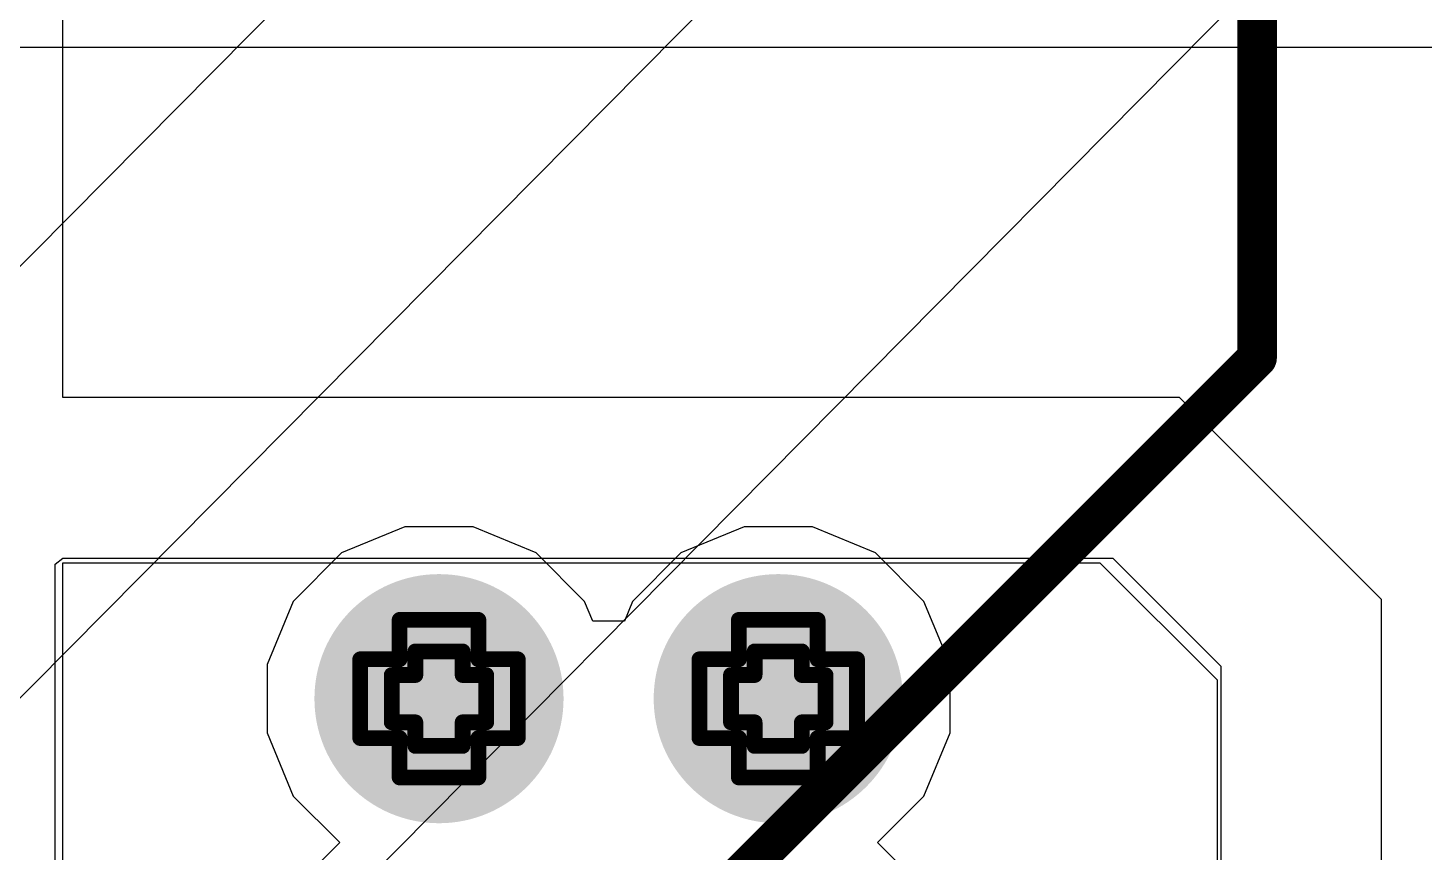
# Model space of a CAD drawing. Header units: inches. Extents: x -3 to 5259, y -3 to 5282.
# Drawn here: x 109.738 to 114.239, y 83.283 to 85.94 of the extents above; entities that cross this region are included whole.
import ezdxf

# ---------------------------------------------------------------- set-up
doc = ezdxf.new("R2010")
doc.units = ezdxf.units.IN
for name, color, linetype in [('Bottom Layer', 5, 'Continuous'), ('Bottom Solder', 6, 'Continuous'), ('Drill Drawing', 1, 'Continuous'), ('Layer 1', 16, 'Continuous'), ('Layer 2', 76, 'Continuous'), ('Top Layer', 1, 'Continuous'), ('Top Overlay', 2, 'Continuous'), ('Top Solder', 216, 'Continuous'), ('Via Holes', 16, 'Continuous')]:
    doc.layers.add(name, color=color, linetype=linetype)

# ---------------------------------------------------------------- blocks, each defined once
blk = doc.blocks.new('13_WQFN_HR__3_2__26')
at = {"layer": 'Top Solder'}
for p in [(-0.5467, -0.9227), (0.7533, 1.8024), (1.1783, -0.9227)]:
    blk.add_line(p, (5227.2803, 5276.701), dxfattribs=at)
blk = doc.blocks.new('SVZ1VM221FBRE00RAXXX_226')
at = {"layer": 'Top Overlay'}
for points in [[(-2.465, 4.2262, 0.127, 0.127, 0), (-4.2012, 2.49, 0.127, 0.127, 0)], [(-4.2012, 2.49, 0.127, 0.127, 0), (-4.2012, 0.7824, 0.127, 0.127, 0)]]:
    blk.add_lwpolyline(points, format="xyseb", dxfattribs=at)
blk.add_lwpolyline([(-4.233, 2.49, 0.0635, 0.0635, 1), (-4.1695, 2.49, 0.0635, 0.0635, 1)], format="xyseb", close=True, dxfattribs=at)
blk.add_lwpolyline([(-4.233, 2.49, 0.0635, 0.0635, 1), (-4.1695, 2.49, 0.0635, 0.0635, 1)], format="xyseb", close=True, dxfattribs=at)

msp = doc.modelspace()

# ---------------------------------------------------------------- hatches: boundary and pattern name
at = {"layer": 'Bottom Layer'}
h = msp.add_hatch(color=5, dxfattribs=at)
edge = h.paths.add_edge_path()
edge.add_arc((111.0632, 83.7773), 0.3, 0, 360)
h = msp.add_hatch(color=5, dxfattribs=at)
edge = h.paths.add_edge_path()
edge.add_arc((112.157, 83.7773), 0.3, 0, 360)
at = {"layer": 'Bottom Solder'}
h = msp.add_hatch(color=6, dxfattribs=at)
edge = h.paths.add_edge_path()
edge.add_arc((111.0632, 83.7773), 0.4016, 0, 360)
h = msp.add_hatch(color=6, dxfattribs=at)
edge = h.paths.add_edge_path()
edge.add_arc((112.157, 83.7773), 0.4016, 0, 360)
at = {"layer": 'Layer 1'}
h = msp.add_hatch(color=16, dxfattribs=at)
edge = h.paths.add_edge_path()
edge.add_arc((111.0632, 83.7773), 0.3, 0, 360)
h = msp.add_hatch(color=16, dxfattribs=at)
edge = h.paths.add_edge_path()
edge.add_arc((112.157, 83.7773), 0.3, 0, 360)
at = {"layer": 'Layer 2'}
h = msp.add_hatch(color=76, dxfattribs=at)
edge = h.paths.add_edge_path()
edge.add_arc((111.0632, 83.7773), 0.3, 0, 360)
h = msp.add_hatch(color=76, dxfattribs=at)
edge = h.paths.add_edge_path()
edge.add_arc((112.157, 83.7773), 0.3, 0, 360)
at = {"layer": 'Top Layer'}
h = msp.add_hatch(color=1, dxfattribs=at)
edge = h.paths.add_edge_path()
edge.add_arc((111.0632, 83.7773), 0.3, 0, 360)
h = msp.add_hatch(color=1, dxfattribs=at)
edge = h.paths.add_edge_path()
edge.add_arc((112.157, 83.7773), 0.3, 0, 360)
at = {"layer": 'Top Solder'}
h = msp.add_hatch(color=216, dxfattribs=at)
edge = h.paths.add_edge_path()
edge.add_arc((111.0632, 83.7773), 0.4016, 0, 360)
h = msp.add_hatch(color=216, dxfattribs=at)
edge = h.paths.add_edge_path()
edge.add_arc((112.157, 83.7773), 0.4016, 0, 360)
at = {"layer": 'Via Holes'}
h = msp.add_hatch(color=7, dxfattribs=at)
edge = h.paths.add_edge_path()
edge.add_arc((111.0632, 83.7773), 0.15, 0, 360)
h = msp.add_hatch(color=7, dxfattribs=at)
edge = h.paths.add_edge_path()
edge.add_arc((112.157, 83.7773), 0.15, 0, 360)

# ---------------------------------------------------------------- linework, layer by layer
at = {"layer": 'Drill Drawing'}
for points in [[(110.9362, 83.9043, 0.0508, 0.0508, 0), (110.9362, 84.0313, 0.0508, 0.0508, 0)], [(110.9362, 84.0313, 0.0508, 0.0508, 0), (111.1902, 84.0313, 0.0508, 0.0508, 0)], [(111.1902, 83.9043, 0.0508, 0.0508, 0), (111.1902, 84.0313, 0.0508, 0.0508, 0)], [(112.03, 83.9043, 0.0508, 0.0508, 0), (112.03, 84.0313, 0.0508, 0.0508, 0)], [(112.03, 84.0313, 0.0508, 0.0508, 0), (112.284, 84.0313, 0.0508, 0.0508, 0)], [(112.284, 83.9043, 0.0508, 0.0508, 0), (112.284, 84.0313, 0.0508, 0.0508, 0)], [(110.987, 83.8535, 0.0508, 0.0508, 0), (110.987, 83.9297, 0.0508, 0.0508, 0)], [(110.987, 83.9297, 0.0508, 0.0508, 0), (111.1394, 83.9297, 0.0508, 0.0508, 0)], [(111.1394, 83.8535, 0.0508, 0.0508, 0), (111.1394, 83.9297, 0.0508, 0.0508, 0)], [(112.0808, 83.8535, 0.0508, 0.0508, 0), (112.0808, 83.9297, 0.0508, 0.0508, 0)], [(112.0808, 83.9297, 0.0508, 0.0508, 0), (112.2332, 83.9297, 0.0508, 0.0508, 0)], [(112.2332, 83.8535, 0.0508, 0.0508, 0), (112.2332, 83.9297, 0.0508, 0.0508, 0)], [(110.8092, 83.6503, 0.0508, 0.0508, 0), (110.8092, 83.9043, 0.0508, 0.0508, 0)], [(110.8092, 83.9043, 0.0508, 0.0508, 0), (110.9362, 83.9043, 0.0508, 0.0508, 0)], [(111.1902, 83.9043, 0.0508, 0.0508, 0), (111.3172, 83.9043, 0.0508, 0.0508, 0)], [(111.3172, 83.6503, 0.0508, 0.0508, 0), (111.3172, 83.9043, 0.0508, 0.0508, 0)], [(111.903, 83.6503, 0.0508, 0.0508, 0), (111.903, 83.9043, 0.0508, 0.0508, 0)], [(111.903, 83.9043, 0.0508, 0.0508, 0), (112.03, 83.9043, 0.0508, 0.0508, 0)], [(112.284, 83.9043, 0.0508, 0.0508, 0), (112.411, 83.9043, 0.0508, 0.0508, 0)], [(112.411, 83.6503, 0.0508, 0.0508, 0), (112.411, 83.9043, 0.0508, 0.0508, 0)], [(110.9108, 83.7011, 0.0508, 0.0508, 0), (110.9108, 83.8535, 0.0508, 0.0508, 0)], [(110.9108, 83.8535, 0.0508, 0.0508, 0), (110.987, 83.8535, 0.0508, 0.0508, 0)], [(111.1394, 83.8535, 0.0508, 0.0508, 0), (111.2156, 83.8535, 0.0508, 0.0508, 0)], [(111.2156, 83.7011, 0.0508, 0.0508, 0), (111.2156, 83.8535, 0.0508, 0.0508, 0)], [(112.0046, 83.7011, 0.0508, 0.0508, 0), (112.0046, 83.8535, 0.0508, 0.0508, 0)], [(112.0046, 83.8535, 0.0508, 0.0508, 0), (112.0808, 83.8535, 0.0508, 0.0508, 0)], [(112.2332, 83.8535, 0.0508, 0.0508, 0), (112.3094, 83.8535, 0.0508, 0.0508, 0)], [(112.3094, 83.7011, 0.0508, 0.0508, 0), (112.3094, 83.8535, 0.0508, 0.0508, 0)], [(110.9108, 83.7011, 0.0508, 0.0508, 0), (110.987, 83.7011, 0.0508, 0.0508, 0)], [(110.987, 83.6249, 0.0508, 0.0508, 0), (110.987, 83.7011, 0.0508, 0.0508, 0)], [(111.1394, 83.7011, 0.0508, 0.0508, 0), (111.2156, 83.7011, 0.0508, 0.0508, 0)], [(111.1394, 83.6249, 0.0508, 0.0508, 0), (111.1394, 83.7011, 0.0508, 0.0508, 0)], [(112.0046, 83.7011, 0.0508, 0.0508, 0), (112.0808, 83.7011, 0.0508, 0.0508, 0)], [(112.0808, 83.6249, 0.0508, 0.0508, 0), (112.0808, 83.7011, 0.0508, 0.0508, 0)], [(112.2332, 83.7011, 0.0508, 0.0508, 0), (112.3094, 83.7011, 0.0508, 0.0508, 0)], [(112.2332, 83.6249, 0.0508, 0.0508, 0), (112.2332, 83.7011, 0.0508, 0.0508, 0)], [(110.8092, 83.6503, 0.0508, 0.0508, 0), (110.9362, 83.6503, 0.0508, 0.0508, 0)], [(110.9362, 83.5233, 0.0508, 0.0508, 0), (110.9362, 83.6503, 0.0508, 0.0508, 0)], [(110.987, 83.6249, 0.0508, 0.0508, 0), (111.1394, 83.6249, 0.0508, 0.0508, 0)], [(111.1902, 83.6503, 0.0508, 0.0508, 0), (111.3172, 83.6503, 0.0508, 0.0508, 0)], [(111.1902, 83.5233, 0.0508, 0.0508, 0), (111.1902, 83.6503, 0.0508, 0.0508, 0)], [(111.903, 83.6503, 0.0508, 0.0508, 0), (112.03, 83.6503, 0.0508, 0.0508, 0)], [(112.03, 83.5233, 0.0508, 0.0508, 0), (112.03, 83.6503, 0.0508, 0.0508, 0)], [(112.0808, 83.6249, 0.0508, 0.0508, 0), (112.2332, 83.6249, 0.0508, 0.0508, 0)], [(112.284, 83.6503, 0.0508, 0.0508, 0), (112.411, 83.6503, 0.0508, 0.0508, 0)], [(112.284, 83.5233, 0.0508, 0.0508, 0), (112.284, 83.6503, 0.0508, 0.0508, 0)], [(110.9362, 83.5233, 0.0508, 0.0508, 0), (111.1902, 83.5233, 0.0508, 0.0508, 0)], [(112.03, 83.5233, 0.0508, 0.0508, 0), (112.284, 83.5233, 0.0508, 0.0508, 0)]]:
    msp.add_lwpolyline(points, format="xyseb", dxfattribs=at)
for points in [[(110.9235, 84.0313, 0.0254, 0.0254, 1), (110.9489, 84.0313, 0.0254, 0.0254, 1)], [(110.9235, 84.0313, 0.0254, 0.0254, 1), (110.9489, 84.0313, 0.0254, 0.0254, 1)], [(111.1775, 84.0313, 0.0254, 0.0254, 1), (111.2029, 84.0313, 0.0254, 0.0254, 1)], [(111.1775, 84.0313, 0.0254, 0.0254, 1), (111.2029, 84.0313, 0.0254, 0.0254, 1)], [(112.0173, 84.0313, 0.0254, 0.0254, 1), (112.0427, 84.0313, 0.0254, 0.0254, 1)], [(112.0173, 84.0313, 0.0254, 0.0254, 1), (112.0427, 84.0313, 0.0254, 0.0254, 1)], [(112.2713, 84.0313, 0.0254, 0.0254, 1), (112.2967, 84.0313, 0.0254, 0.0254, 1)], [(112.2713, 84.0313, 0.0254, 0.0254, 1), (112.2967, 84.0313, 0.0254, 0.0254, 1)], [(110.9743, 83.9297, 0.0254, 0.0254, 1), (110.9997, 83.9297, 0.0254, 0.0254, 1)], [(110.9743, 83.9297, 0.0254, 0.0254, 1), (110.9997, 83.9297, 0.0254, 0.0254, 1)], [(111.1267, 83.9297, 0.0254, 0.0254, 1), (111.1521, 83.9297, 0.0254, 0.0254, 1)], [(111.1267, 83.9297, 0.0254, 0.0254, 1), (111.1521, 83.9297, 0.0254, 0.0254, 1)], [(112.0681, 83.9297, 0.0254, 0.0254, 1), (112.0935, 83.9297, 0.0254, 0.0254, 1)], [(112.0681, 83.9297, 0.0254, 0.0254, 1), (112.0935, 83.9297, 0.0254, 0.0254, 1)], [(112.2205, 83.9297, 0.0254, 0.0254, 1), (112.2459, 83.9297, 0.0254, 0.0254, 1)], [(112.2205, 83.9297, 0.0254, 0.0254, 1), (112.2459, 83.9297, 0.0254, 0.0254, 1)], [(110.7965, 83.9043, 0.0254, 0.0254, 1), (110.8219, 83.9043, 0.0254, 0.0254, 1)], [(110.7965, 83.9043, 0.0254, 0.0254, 1), (110.8219, 83.9043, 0.0254, 0.0254, 1)], [(110.9235, 83.9043, 0.0254, 0.0254, 1), (110.9489, 83.9043, 0.0254, 0.0254, 1)], [(110.9235, 83.9043, 0.0254, 0.0254, 1), (110.9489, 83.9043, 0.0254, 0.0254, 1)], [(111.1775, 83.9043, 0.0254, 0.0254, 1), (111.2029, 83.9043, 0.0254, 0.0254, 1)], [(111.1775, 83.9043, 0.0254, 0.0254, 1), (111.2029, 83.9043, 0.0254, 0.0254, 1)], [(111.3045, 83.9043, 0.0254, 0.0254, 1), (111.3299, 83.9043, 0.0254, 0.0254, 1)], [(111.3045, 83.9043, 0.0254, 0.0254, 1), (111.3299, 83.9043, 0.0254, 0.0254, 1)], [(111.8903, 83.9043, 0.0254, 0.0254, 1), (111.9157, 83.9043, 0.0254, 0.0254, 1)], [(111.8903, 83.9043, 0.0254, 0.0254, 1), (111.9157, 83.9043, 0.0254, 0.0254, 1)], [(112.0173, 83.9043, 0.0254, 0.0254, 1), (112.0427, 83.9043, 0.0254, 0.0254, 1)], [(112.0173, 83.9043, 0.0254, 0.0254, 1), (112.0427, 83.9043, 0.0254, 0.0254, 1)], [(112.2713, 83.9043, 0.0254, 0.0254, 1), (112.2967, 83.9043, 0.0254, 0.0254, 1)], [(112.2713, 83.9043, 0.0254, 0.0254, 1), (112.2967, 83.9043, 0.0254, 0.0254, 1)], [(112.3983, 83.9043, 0.0254, 0.0254, 1), (112.4237, 83.9043, 0.0254, 0.0254, 1)], [(112.3983, 83.9043, 0.0254, 0.0254, 1), (112.4237, 83.9043, 0.0254, 0.0254, 1)], [(110.8981, 83.8535, 0.0254, 0.0254, 1), (110.9235, 83.8535, 0.0254, 0.0254, 1)], [(110.8981, 83.8535, 0.0254, 0.0254, 1), (110.9235, 83.8535, 0.0254, 0.0254, 1)], [(110.9743, 83.8535, 0.0254, 0.0254, 1), (110.9997, 83.8535, 0.0254, 0.0254, 1)], [(110.9743, 83.8535, 0.0254, 0.0254, 1), (110.9997, 83.8535, 0.0254, 0.0254, 1)], [(111.1267, 83.8535, 0.0254, 0.0254, 1), (111.1521, 83.8535, 0.0254, 0.0254, 1)], [(111.1267, 83.8535, 0.0254, 0.0254, 1), (111.1521, 83.8535, 0.0254, 0.0254, 1)], [(111.2029, 83.8535, 0.0254, 0.0254, 1), (111.2283, 83.8535, 0.0254, 0.0254, 1)], [(111.2029, 83.8535, 0.0254, 0.0254, 1), (111.2283, 83.8535, 0.0254, 0.0254, 1)], [(111.9919, 83.8535, 0.0254, 0.0254, 1), (112.0173, 83.8535, 0.0254, 0.0254, 1)], [(111.9919, 83.8535, 0.0254, 0.0254, 1), (112.0173, 83.8535, 0.0254, 0.0254, 1)], [(112.0681, 83.8535, 0.0254, 0.0254, 1), (112.0935, 83.8535, 0.0254, 0.0254, 1)], [(112.0681, 83.8535, 0.0254, 0.0254, 1), (112.0935, 83.8535, 0.0254, 0.0254, 1)], [(112.2205, 83.8535, 0.0254, 0.0254, 1), (112.2459, 83.8535, 0.0254, 0.0254, 1)], [(112.2205, 83.8535, 0.0254, 0.0254, 1), (112.2459, 83.8535, 0.0254, 0.0254, 1)], [(112.2967, 83.8535, 0.0254, 0.0254, 1), (112.3221, 83.8535, 0.0254, 0.0254, 1)], [(112.2967, 83.8535, 0.0254, 0.0254, 1), (112.3221, 83.8535, 0.0254, 0.0254, 1)], [(110.8981, 83.7011, 0.0254, 0.0254, 1), (110.9235, 83.7011, 0.0254, 0.0254, 1)], [(110.8981, 83.7011, 0.0254, 0.0254, 1), (110.9235, 83.7011, 0.0254, 0.0254, 1)], [(110.9743, 83.7011, 0.0254, 0.0254, 1), (110.9997, 83.7011, 0.0254, 0.0254, 1)], [(110.9743, 83.7011, 0.0254, 0.0254, 1), (110.9997, 83.7011, 0.0254, 0.0254, 1)], [(111.1267, 83.7011, 0.0254, 0.0254, 1), (111.1521, 83.7011, 0.0254, 0.0254, 1)], [(111.1267, 83.7011, 0.0254, 0.0254, 1), (111.1521, 83.7011, 0.0254, 0.0254, 1)], [(111.2029, 83.7011, 0.0254, 0.0254, 1), (111.2283, 83.7011, 0.0254, 0.0254, 1)], [(111.2029, 83.7011, 0.0254, 0.0254, 1), (111.2283, 83.7011, 0.0254, 0.0254, 1)], [(111.9919, 83.7011, 0.0254, 0.0254, 1), (112.0173, 83.7011, 0.0254, 0.0254, 1)], [(111.9919, 83.7011, 0.0254, 0.0254, 1), (112.0173, 83.7011, 0.0254, 0.0254, 1)], [(112.0681, 83.7011, 0.0254, 0.0254, 1), (112.0935, 83.7011, 0.0254, 0.0254, 1)], [(112.0681, 83.7011, 0.0254, 0.0254, 1), (112.0935, 83.7011, 0.0254, 0.0254, 1)], [(112.2205, 83.7011, 0.0254, 0.0254, 1), (112.2459, 83.7011, 0.0254, 0.0254, 1)], [(112.2205, 83.7011, 0.0254, 0.0254, 1), (112.2459, 83.7011, 0.0254, 0.0254, 1)], [(112.2967, 83.7011, 0.0254, 0.0254, 1), (112.3221, 83.7011, 0.0254, 0.0254, 1)], [(112.2967, 83.7011, 0.0254, 0.0254, 1), (112.3221, 83.7011, 0.0254, 0.0254, 1)], [(110.7965, 83.6503, 0.0254, 0.0254, 1), (110.8219, 83.6503, 0.0254, 0.0254, 1)], [(110.7965, 83.6503, 0.0254, 0.0254, 1), (110.8219, 83.6503, 0.0254, 0.0254, 1)], [(110.9235, 83.6503, 0.0254, 0.0254, 1), (110.9489, 83.6503, 0.0254, 0.0254, 1)], [(110.9235, 83.6503, 0.0254, 0.0254, 1), (110.9489, 83.6503, 0.0254, 0.0254, 1)], [(110.9743, 83.6249, 0.0254, 0.0254, 1), (110.9997, 83.6249, 0.0254, 0.0254, 1)], [(110.9743, 83.6249, 0.0254, 0.0254, 1), (110.9997, 83.6249, 0.0254, 0.0254, 1)], [(111.1267, 83.6249, 0.0254, 0.0254, 1), (111.1521, 83.6249, 0.0254, 0.0254, 1)], [(111.1267, 83.6249, 0.0254, 0.0254, 1), (111.1521, 83.6249, 0.0254, 0.0254, 1)], [(111.1775, 83.6503, 0.0254, 0.0254, 1), (111.2029, 83.6503, 0.0254, 0.0254, 1)], [(111.1775, 83.6503, 0.0254, 0.0254, 1), (111.2029, 83.6503, 0.0254, 0.0254, 1)], [(111.3045, 83.6503, 0.0254, 0.0254, 1), (111.3299, 83.6503, 0.0254, 0.0254, 1)], [(111.3045, 83.6503, 0.0254, 0.0254, 1), (111.3299, 83.6503, 0.0254, 0.0254, 1)], [(111.8903, 83.6503, 0.0254, 0.0254, 1), (111.9157, 83.6503, 0.0254, 0.0254, 1)], [(111.8903, 83.6503, 0.0254, 0.0254, 1), (111.9157, 83.6503, 0.0254, 0.0254, 1)], [(112.0173, 83.6503, 0.0254, 0.0254, 1), (112.0427, 83.6503, 0.0254, 0.0254, 1)], [(112.0173, 83.6503, 0.0254, 0.0254, 1), (112.0427, 83.6503, 0.0254, 0.0254, 1)], [(112.0681, 83.6249, 0.0254, 0.0254, 1), (112.0935, 83.6249, 0.0254, 0.0254, 1)], [(112.0681, 83.6249, 0.0254, 0.0254, 1), (112.0935, 83.6249, 0.0254, 0.0254, 1)], [(112.2205, 83.6249, 0.0254, 0.0254, 1), (112.2459, 83.6249, 0.0254, 0.0254, 1)], [(112.2205, 83.6249, 0.0254, 0.0254, 1), (112.2459, 83.6249, 0.0254, 0.0254, 1)], [(112.2713, 83.6503, 0.0254, 0.0254, 1), (112.2967, 83.6503, 0.0254, 0.0254, 1)], [(112.2713, 83.6503, 0.0254, 0.0254, 1), (112.2967, 83.6503, 0.0254, 0.0254, 1)], [(112.3983, 83.6503, 0.0254, 0.0254, 1), (112.4237, 83.6503, 0.0254, 0.0254, 1)], [(112.3983, 83.6503, 0.0254, 0.0254, 1), (112.4237, 83.6503, 0.0254, 0.0254, 1)], [(110.9235, 83.5233, 0.0254, 0.0254, 1), (110.9489, 83.5233, 0.0254, 0.0254, 1)], [(110.9235, 83.5233, 0.0254, 0.0254, 1), (110.9489, 83.5233, 0.0254, 0.0254, 1)], [(111.1775, 83.5233, 0.0254, 0.0254, 1), (111.2029, 83.5233, 0.0254, 0.0254, 1)], [(111.1775, 83.5233, 0.0254, 0.0254, 1), (111.2029, 83.5233, 0.0254, 0.0254, 1)], [(112.0173, 83.5233, 0.0254, 0.0254, 1), (112.0427, 83.5233, 0.0254, 0.0254, 1)], [(112.0173, 83.5233, 0.0254, 0.0254, 1), (112.0427, 83.5233, 0.0254, 0.0254, 1)], [(112.2713, 83.5233, 0.0254, 0.0254, 1), (112.2967, 83.5233, 0.0254, 0.0254, 1)], [(112.2713, 83.5233, 0.0254, 0.0254, 1), (112.2967, 83.5233, 0.0254, 0.0254, 1)]]:
    msp.add_lwpolyline(points, format="xyseb", close=True, dxfattribs=at)
at = {"layer": 'Layer 2'}
for p, q in [((65.4673, 85.8783), (118.2442, 85.8783)), ((110.953, 84.3313), (110.7494, 84.247)), ((111.1734, 84.3313), (110.953, 84.3313)), ((111.377, 84.247), (111.1734, 84.3313)), ((112.0468, 84.3313), (111.8432, 84.247)), ((112.2672, 84.3313), (112.0468, 84.3313)), ((112.4708, 84.247), (112.2672, 84.3313)), ((110.7494, 84.247), (110.5935, 84.0911)), ((111.5328, 84.0911), (111.377, 84.247)), ((111.8432, 84.247), (111.6874, 84.0911)), ((112.6267, 84.0911), (112.4708, 84.247)), ((110.5935, 84.0911), (110.5092, 83.8875)), ((111.5593, 84.0272), (111.5328, 84.0911)), ((111.6874, 84.0911), (111.6609, 84.0272)), ((112.711, 83.8875), (112.6267, 84.0911)), ((111.6609, 84.0272), (111.5593, 84.0272)), ((110.5092, 83.8875), (110.5092, 83.6671)), ((112.711, 83.6671), (112.711, 83.8875)), ((110.5092, 83.6671), (110.5935, 83.4635)), ((112.6267, 83.4635), (112.711, 83.6671)), ((110.5935, 83.4635), (110.7434, 83.3137)), ((112.4768, 83.3137), (112.6267, 83.4635)), ((110.7434, 83.3137), (110.5935, 83.1638)), ((112.6267, 83.1638), (112.4768, 83.3137))]:
    msp.add_line(p, q, dxfattribs=at)
at = {"layer": 'Top Layer'}
for p, q in [((109.8504, 84.7485), (109.8504, 91.5167)), ((113.4504, 84.7485), (109.8504, 84.7485)), ((114.1022, 84.0968), (113.4504, 84.7485)), ((109.8259, 84.2105), (109.8504, 84.2306)), ((109.8504, 84.2306), (113.2359, 84.2306)), ((113.2359, 84.2306), (113.5842, 83.8822)), ((109.8259, 80.5259), (109.8259, 84.2105)), ((109.8504, 80.0124), (109.8504, 84.2151)), ((109.8504, 84.2151), (113.1942, 84.2151)), ((113.1942, 84.2151), (113.5717, 83.8376)), ((114.1022, 81.9511), (114.1022, 84.0968)), ((113.5842, 83.8822), (113.5842, 81.9511)), ((113.5717, 83.8376), (113.5717, 73.6777))]:
    msp.add_line(p, q, dxfattribs=at)

# ---------------------------------------------------------------- block references
msp.add_blockref('13_WQFN_HR__3_2__26', (31.7605, 5.4558))
at = {"rotation": 180}
msp.add_blockref('SVZ1VM221FBRE00RAXXX_226', (109.4998, 87.3662), dxfattribs=at)

doc.saveas('drawing.dxf')
